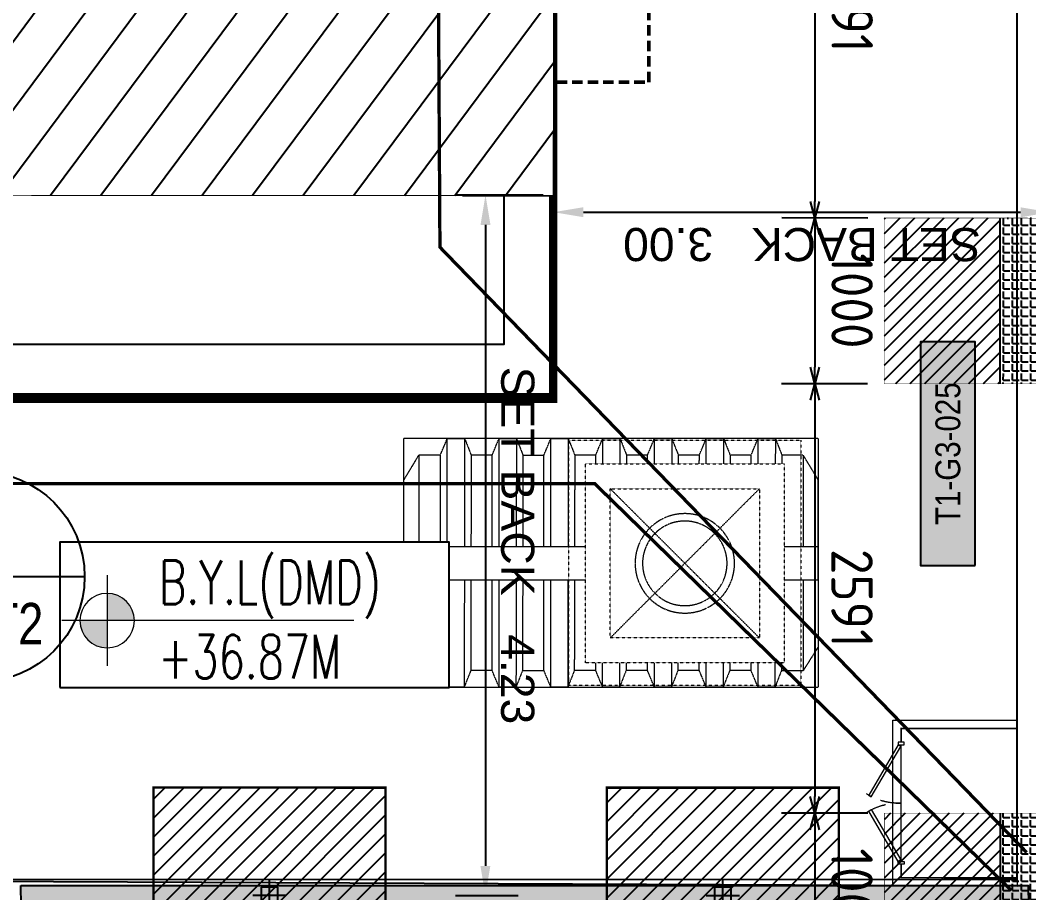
# Model space of a CAD drawing. Header units: centimetres. Extents: x -6122352 to 7132207, y -1694241 to 1947892.
# Drawn here: x 249355 to 255441, y -108475 to -103209 of the extents above; entities that cross this region are included whole.
import ezdxf
from ezdxf.enums import TextEntityAlignment as Align
from ezdxf.xclip import XClip

# ---------------------------------------------------------------- set-up
doc = ezdxf.new("R2010")
doc.units = ezdxf.units.CM
doc.header["$MEASUREMENT"] = 0
doc.header["$XCLIPFRAME"] = 2
doc.header["$PDMODE"] = 66
doc.header["$PDSIZE"] = 100
for name, pattern in [('DASHED2', [0.375, 0.25, -0.125]), ('HIDDEN', [0.375, 0.25, -0.125]), ('LTH-4G-M-XR-GROUND FLOOR PLAN$0$HIDDEN2', [0.1875, 0.125, -0.0625]), ('XR-AR-END-SETTING OUT PLAN$0$23261-XR-AR-SI-GF$0$HIDDEN', [0.375, 0.25, -0.125])]:
    doc.linetypes.add(name, pattern=pattern)
for name, color, linetype in [('00-MI-DIM', 7, 'Continuous'), ('23585-XR-AR-BOUNDARY WALLS AND SETBACKS$0$setback', 7, 'XR-AR-END-SETTING OUT PLAN$0$23261-XR-AR-SI-GF$0$HIDDEN'), ('@MI-FOOTINGS', 7, 'Continuous'), ('@MI-REF LAYER', 7, 'Continuous'), ('@MI-TYPE-01', 30, 'Continuous'), ('@MI-TYPE-02', 6, 'Continuous'), ('B_TH_6', 7, 'Continuous'), ('CTECH-Text 2.5mm', 2, 'Continuous'), ('PANEL-TAGS', 7, 'Continuous'), ('VD-WS-TEXT', 8, 'Continuous'), ('VD-WS-WATER TANK', 7, 'Continuous'), ('XR-AR-END-SETTING OUT PLAN$0$23585-XR-AR-END-GROUND FLOOR$0$A-Flor-Strs', 1, 'Continuous'), ('XREF1$0$S-LEVELS', 2, 'Continuous'), ('XREF1$0$TYPICAL NEW PROFILE', 3, 'Continuous')]:
    doc.layers.add(name, color=color, linetype=linetype)
doc.layers.add('08-Compound Wall-2', color=6, linetype='Continuous', lineweight=25, true_color=0xff00ff)
for name, color, linetype, lineweight in [('@ Foundations', 4, 'DASHED2', 50), ('A-ANNO-TEXT', 3, 'Continuous', 25), ('LTH-4G-M-XR-GROUND FLOOR PLAN$0$1717 X Water Tank Location_5B$0$00 Line 2', 6, 'Continuous', 13), ('XR-AR-END-SETTING OUT PLAN$0$23585-XR-AR-END-GROUND FLOOR$0$A-GLAZ-SILL', 8, 'Continuous', 5), ('XR-AR-END-SETTING OUT PLAN$0$23585-XR-AR-END-GROUND FLOOR$0$A-GLAZ-WNDO', 232, 'Continuous', 9), ('XR-AR-END-SETTING OUT PLAN$0$23585-XR-AR-END-GROUND FLOOR$0$A-WALL', 7, 'Continuous', 30), ('XREF1$0$36-TAGLVL', 23, 'Continuous', 9)]:
    doc.layers.add(name, color=color, linetype=linetype, lineweight=lineweight)
doc.layers.add('LTH-4G-M-XR-GROUND FLOOR PLAN$0$PDF_Geometry', color=7, linetype='Continuous', true_color=0xcccccc)
doc.styles.add('Arial Narrow', font='ARIALN.TTF', dxfattribs={"width": 0.95, "height": 500})
doc.styles.add('DIMTEXT', font='romans.shx', dxfattribs={"width": 0.8})
doc.styles.add('PANELTAG_STYLE', font='arial.ttf')
doc.styles.add('Schueco-BEMSTIL', font='isocpeur.ttf', dxfattribs={"width": 0.9})
doc.styles.get("Standard").update_dxf_attribs({"font": 'arial.ttf'})
doc.styles.add('XREF1$0$DLT_TEXT', font='romans.shx', dxfattribs={"width": 0.7})
doc.dimstyles.new('DIM-25', dxfattribs={"dimscale": 25, "dimtxt": 2.5, "dimasz": 2.5, "dimexe": 1.25, "dimexo": 0.625, "dimgap": 1, "dimtad": 1, "dimdec": 0, "dimdsep": 46, "dimtxsty": 'DIMTEXT', "dimblk": 'AROW', "dimcen": 2.5, "dimse1": 1, "dimse2": 1, "dimclrd": 1, "dimclre": 1, "dimclrt": 2, "dimadec": 0, "dimazin": 0, "dimtfac": 1, "dimtdec": 0, "dimtmove": 0, "dimatfit": 3, "dimfxl": 1, "dimarcsym": 0})
doc.dimstyles.new('MI- JWC-TXT-2.5 MM', dxfattribs={"dimscale": 1.5, "dimtxt": 2.5, "dimasz": 1, "dimexe": 2, "dimexo": 1, "dimgap": 1, "dimtad": 1, "dimdec": 0, "dimdsep": 46, "dimtxsty": 'Schueco-BEMSTIL', "dimblk": 'OPEN30', "dimcen": 0, "dimdle": 2, "dimclrd": 140, "dimclre": 8, "dimclrt": 40, "dimadec": 0, "dimazin": 2, "dimtfac": 1, "dimtdec": 0, "dimtix": 1, "dimtmove": 2, "dimatfit": 3, "dimldrblk": 'OPEN', "dimfxl": 2, "dimlwd": -1, "dimlwe": -1, "dimarcsym": 0})
doc.dimstyles.get("Standard").update_dxf_attribs({"dimtxt": 5, "dimasz": 0.5, "dimexe": 0.18, "dimexo": 0.0625, "dimgap": 0.09, "dimtad": 0, "dimtih": 1, "dimtoh": 1, "dimdec": 0, "dimzin": 0, "dimdsep": 46, "dimtxsty": 'Standard', "dimcen": 0.09, "dimadec": 0, "dimazin": 0, "dimtfac": 1, "dimtdec": 0, "dimtofl": 0, "dimtmove": 0, "dimatfit": 3, "dimfxl": 1, "dimtolj": 1, "dimtzin": 0, "dimarcsym": 0})

# ---------------------------------------------------------------- blocks, each defined once
blk = doc.blocks.new('23585-XR-AR-BOUNDARY WALLS AND SETBACKS')
at = {"layer": '08-Compound Wall-2'}
blk.add_lwpolyline([(496590.0186582093, 2768988.284828479), (496607.6401258906, 2768972.138787266), (496613.7539693442, 2768978.811455831), (496617.8073715794, 2768983.235058272), (496621.8607700586, 2768987.658856611), (496625.9143717182, 2768992.082658424), (496629.9677715798, 2768996.506258272), (496634.0211700581, 2769000.930056612), (496638.0745700577, 2769005.353856611), (496644.1196554032, 2769011.951394015), (496626.4977833913, 2769028.096843217)], dxfattribs=at)
at = {"layer": '23585-XR-AR-BOUNDARY WALLS AND SETBACKS$0$setback', "ltscale": 40, "const_width": 0.05}
blk.add_lwpolyline([(496625.7121300897, 2769025.019131922), (496621.5590258625, 2769020.486725447), (496617.5056491076, 2769016.062950816), (496613.4522491083, 2769011.639150815), (496609.3988491075, 2769007.215350816), (496605.3454491081, 2769002.791550815), (496601.2920491073, 2768998.367750816), (496597.238851193, 2768993.944153091), (496593.0837953825, 2768989.409605141), (496607.4610767625, 2768976.236118012), (496611.6157803537, 2768980.77057498), (496615.6692474207, 2768985.194248177), (496619.7226017814, 2768989.617998366), (496623.7762515889, 2768994.041852726), (496627.8296474217, 2768998.465448176), (496631.8830017802, 2769002.889198367), (496635.9364017802, 2769007.312998367), (496640.0898518692, 2769011.846026562), (496625.7121300897, 2769025.019131922)], dxfattribs=at)
blk = doc.blocks.new('A$C9d9485f6')
at = {"layer": 'A-ANNO-TEXT', "rotation": 312.4881850805905}
blk.add_blockref('23585-XR-AR-BOUNDARY WALLS AND SETBACKS', (-2377088.534775567, -1504219.252137818), dxfattribs=at)
blk = doc.blocks.new('XR-AR-END-SETTING OUT PLAN')
at = {"layer": 'XR-AR-END-SETTING OUT PLAN$0$23585-XR-AR-END-GROUND FLOOR$0$A-Flor-Strs', "color": 8}
for points in [[(3000.084657981992, 19773.27214288712), (3000.084658399224, 20973.27214384079), (9090.020709103266, 20973.16710468142)], [(3300.084657981992, 19773.27214288712), (3300.084658041596, 20673.27217292786), (9090.0155365165, 20673.27206735766)]]:
    blk.add_lwpolyline(points, dxfattribs=at)
at = {"layer": 'XR-AR-END-SETTING OUT PLAN$0$23585-XR-AR-END-GROUND FLOOR$0$A-GLAZ-SILL', "color": 252}
blk.add_line((3550.084660366178, 19523.35189294815), (8750.084660485387, 19523.35189342499), dxfattribs=at)
at = {"layer": 'XR-AR-END-SETTING OUT PLAN$0$23585-XR-AR-END-GROUND FLOOR$0$A-GLAZ-WNDO', "color": 252}
for p, q in [((6150.084660366178, 19773.35189342499), (3550.084660425782, 19773.35189294815)), ((3550.084660425782, 19773.35189294815), (3550.084660366178, 19523.35189294815)), ((3600.084660425782, 19623.35189294815), (3600.084660544991, 19773.35189342499)), ((4840.084660425782, 19773.35189342499), (4840.084660485387, 19623.35189294815)), ((4890.084660187364, 19623.35189294815), (4890.084660366178, 19773.35189294815)), ((6150.084660366178, 19773.35189342499), (8750.084660246968, 19773.35189294815)), ((3550.084660425782, 19623.35189294815), (6150.084660485387, 19623.35189294815)), ((8750.084660127759, 19623.35189294815), (6150.084660485387, 19623.35189294815))]:
    blk.add_line(p, q, dxfattribs=at)
blk.add_lwpolyline([(4840.084660485387, 19723.35189342499), (3600.084660425782, 19723.35189437866)], dxfattribs=at)
for points in [[(4780.084660246968, 19563.35189342499), (4860.084660425782, 19563.35189437866), (4860.084660246968, 19613.35189247131), (4780.084660425782, 19613.35189294815)], [(6070.084660306573, 19563.35189294815), (4860.084660425782, 19563.35189437866), (4860.084660246968, 19613.35189247131), (6070.084659948945, 19613.35189294815)], [(6150.084660425782, 19563.35189294815), (6070.084660306573, 19563.35189294815), (6070.084659948945, 19613.35189294815), (6150.084660485387, 19613.35189342499)], [(6150.084660425782, 19563.35189294815), (6230.084660366178, 19563.35189390182), (6230.084660485387, 19613.35189342499), (6150.084660485387, 19613.35189342499)]]:
    blk.add_lwpolyline(points, close=True, dxfattribs=at)
at = {"layer": 'XR-AR-END-SETTING OUT PLAN$0$23585-XR-AR-END-GROUND FLOOR$0$A-WALL', "color": 8}
blk.add_lwpolyline([(3550.084660723805, 19773.27214288712), (3550.084660485387, 19523.2703499794), (3250.082569018006, 19523.2703499794), (3250.293485656381, 17540.34097003937), (3000.294974222779, 17540.34096956253), (3000.084657981992, 19773.27214288712)], close=True, dxfattribs=at)
blk = doc.blocks.new('END UNIT')
at = {"xscale": 0.001, "yscale": 0.001, "zscale": 0.001}
blk.add_blockref('XR-AR-END-SETTING OUT PLAN', (-9.150201729830158, 0), dxfattribs=at)
blk = doc.blocks.new('TH_6')
blk.add_blockref('END UNIT', (495802.3053798428, 2769163.996563952))
blk = doc.blocks.new('A$Ce2a03a74')
at = {"layer": 'B_TH_6', "xscale": 999.9914829579993, "yscale": 999.9914829579993, "zscale": 999.9914829579993}
blk.add_blockref('TH_6', (-495790404.5228079, -2769140733.343811), dxfattribs=at)
blk = doc.blocks.new('23585-XR-AR-MALDIVE-2$0$TH_6')
at = {"ltscale": 10, "xscale": 0.00100002623446598, "yscale": 0.00100002623446598, "zscale": 0.00100002623446598}
blk.add_blockref('A$Ce2a03a74', (495794.6272259735, 2769164.318430193), dxfattribs=at)
at = {"layer": '@ Foundations', "linetype": 'DASHED2', "ltscale": 0.25}
blk.add_lwpolyline([(495795.5803812214, 2769181.186754167), (495796.9803812215, 2769181.186754167), (495796.9803812215, 2769183.086754167), (495795.5803812214, 2769183.086754167)], close=True, dxfattribs=at)
blk = doc.blocks.new('AROW')
at = {"color": 1, "ltscale": 100}
for p, q in [((0, 0), (-3, 0)), ((-1.455191522836685e-11, -1), (-1.455191522836685e-11, 1))]:
    blk.add_line(p, q, dxfattribs=at)
blk.add_solid([(-1.279999999998836, 0.2133333333331393), (-1.279999999998836, -0.2133333333331393), (0, 0)], dxfattribs=at)
blk = doc.blocks.new('*D426')
at = {"layer": 'CTECH-Text 2.5mm', "color": 8, "lineweight": -2, "ltscale": 10, "transparency": 16777216}
blk.add_line((0.1000000000465661, -0.1673677310562148), (0.8999999999534338, -0.1673677310562148), dxfattribs=at)
at = {"layer": 'Defpoints', "color": 0, "ltscale": 10, "transparency": 16777216}
for p in [(0.05000000004656613, 2.504093572497368e-07), (0.9499999999534339, 4.757888382067517e-06), (0.9499999999534339, -0.1673677310562148)]:
    blk.add_point(p, dxfattribs=at)
at = {"layer": 'CTECH-Text 2.5mm', "color": 8, "lineweight": -2, "ltscale": 10, "transparency": 16777216, "xscale": 0.05, "yscale": 0.05, "zscale": 0.05, "rotation": 180}
blk.add_blockref('AROW', (0.05000000004656612, -0.1673677310562148), dxfattribs=at)
at = {"layer": 'CTECH-Text 2.5mm', "color": 8, "lineweight": -2, "ltscale": 10, "transparency": 16777216, "xscale": 0.05, "yscale": 0.05, "zscale": 0.05}
blk.add_blockref('AROW', (0.9499999999534339, -0.1673677310562148), dxfattribs=at)
at = {"layer": 'CTECH-Text 2.5mm', "color": 8, "ltscale": 10, "transparency": 16777216, "insert": (0.5, -0.1123677310562148), "char_height": 0.09, "attachment_point": 5, "style": 'DIMTEXT'}
blk.add_mtext('900', dxfattribs=at)
blk = doc.blocks.new('*D425')
at = {"layer": 'CTECH-Text 2.5mm', "color": 8, "lineweight": -2, "ltscale": 10, "transparency": 16777216}
blk.add_line((0.8453000504635987, -0.6499952435726302), (0.8453000504635986, -0.04999524211161797), dxfattribs=at)
at = {"layer": 'Defpoints', "color": 0, "ltscale": 10, "transparency": 16777216}
for p in [(0.8453000504635986, 4.757888382050682e-06), (0.9499999999534343, 4.757888382067519e-06), (0.9500035058008511, -0.6999952435726302)]:
    blk.add_point(p, dxfattribs=at)
at = {"layer": 'CTECH-Text 2.5mm', "color": 8, "lineweight": -2, "ltscale": 10, "transparency": 16777216, "xscale": 0.05, "yscale": 0.05, "zscale": 0.05}
for p, rotation in [((0.8453000504635986, 4.757888382050682e-06), 90), ((0.8453000504635987, -0.6999952435726302), 270)]:
    blk.add_blockref('AROW', p, dxfattribs=dict(at, rotation=rotation))
at = {"layer": 'CTECH-Text 2.5mm', "color": 8, "ltscale": 10, "transparency": 16777216, "insert": (0.7903000504635983, -0.3499952428421242), "char_height": 0.09, "attachment_point": 5, "rotation": 90, "style": 'DIMTEXT'}
blk.add_mtext('700', dxfattribs=at)
blk = doc.blocks.new('WATER TANK-5G')
at = {"layer": 'VD-WS-WATER TANK', "color": 8, "linetype": 'HIDDEN', "lineweight": 0}
for p, q in [((-1250.001134479477, 750), (-1250.001134479477, -750)), ((-1250.001134479477, 750), (1250.001134479473, 750.0000000000073)), ((1250.001134479473, -750), (1250.001134479473, 750.0000000000073)), ((-1250.001134479477, 506.4072882397741), (-1159.487943448941, 649.9912085523538)), ((-1030.317381363468, 650.118273375927), (-1159.487943448941, 649.9912085523538)), ((-1030.33501070099, 650.0762170843009), (-1159.487943448028, 649.9912085537726)), ((-1159.487943448046, 104.2622760417398), (-1159.487943448046, 649.9912085537726)), ((-717.8173813634676, 650.3836400512264), (-846.9879434489412, 650.2565752276532)), ((-534.4881051635202, 650.3415837596003), (-405.3350107009901, 650.3415837596003)), ((-92.8350107009901, 650.2726107480521), (-221.9875152446839, 650.0289267772132)), ((219.6649892990063, 650.341583759604), (90.51189483647977, 650.341583759604)), ((532.1649892990099, 650.341583759604), (403.0118948364761, 650.341583759604)), ((844.6649892990099, 650.2327025967206), (715.5119202089954, 649.9890175606997)), ((1030.317381363468, 650.118273375927), (1159.487943448941, 649.9912085523538)), ((1030.33501070099, 650.0762170843009), (1159.487943448028, 649.9912085537726)), ((1159.487943448046, 104.2622760417398), (1159.487943448046, 649.9912085537726)), ((1250.001134479477, 506.4072882397704), (1159.487943448941, 649.9912085523538)), ((-1250.001134479477, 6.407288239774061), (-1250.001134479477, 506.4072882397741)), ((1250.001134479477, 6.407288239770423), (1250.001134479477, 506.4072882397704)), ((1250.001134479477, 6.407288239770423), (1250.001134479477, 506.4072882397704)), ((-1250.001134479477, 104.2622760417398), (-1250.001134479477, -97.85498780196576)), ((1250.001134479477, 104.2622760417398), (1250.001134479477, -97.85498780196576)), ((-1250.001134479477, 0), (-1250.001134479477, -500)), ((1250.001134479477, 0), (1250.001134479477, -500)), ((1250.001134479477, 0), (1250.001134479477, -500)), ((-1159.487943448941, -649.9666942819531), (-1159.487943448941, -97.85498780196576)), ((1159.487943448941, -649.4147271805778), (1159.487943448941, -97.85498780196576)), ((-1250.001134479477, -500), (-1159.487943448941, -649.9666942819531)), ((1250.001134479477, -500), (1159.487943448941, -649.4147271805778)), ((-1030.223625636183, -649.9259563589003), (-1159.487943448941, -649.9666942819531)), ((-717.8350107009901, -649.6186603031856), (-844.7006966823719, -649.7434578247448)), ((-532.1672582579631, -649.658416240407), (-405.3350107009901, -649.658416240407)), ((-92.80631768378589, -649.7273351141848), (-219.6666766012822, -649.9666942819567)), ((219.7076385924483, -649.7608572367899), (92.83288166340208, -649.7608572367899)), ((532.1649892990099, -649.4191101129363), (405.3327417420296, -649.6584162404033)), ((532.309836432134, -650.0063302019917), (532.1649892990099, -650.0066034984702)), ((844.6644062974592, -648.9922756636443), (717.8321587404789, -649.2315817911112)), ((1159.487943448941, -649.4147271805778), (1030.332741742033, -649.6584162404033)), ((1250.001134479473, -750), (-1250.001134479477, -750))]:
    blk.add_line(p, q, dxfattribs=at)
at = {"layer": 'VD-WS-WATER TANK', "color": 8, "linetype": 'HIDDEN', "lineweight": 0, "ltscale": 0.2}
for p, q in [((-5.37315663082699, 453.5452278794874), (894.6268433691729, -446.4547721205125)), ((894.626843369173, 453.5452278794874), (-5.373156630826884, -446.4547721205125))]:
    blk.add_line(p, q, dxfattribs=at)
at = {"layer": 'VD-WS-WATER TANK', "color": 8, "linetype": 'HIDDEN', "lineweight": 0}
for points in [[(-885.4456683969838, 104.2622760417325), (-886.4425025576202, 750.0000000000036), (-988.5597664013294, 750.0000000000036), (-1030.33501070099, 650.3415837596003), (-1030.33501070099, 104.2622760417325)], [(-988.5597664013294, 750.0000000000036), (-988.5597664013294, 104.2622760417325)], [(-846.0192791284171, 104.2622760417325), (-846.9881051635202, 650.3415837596003), (-886.4425025576202, 750.0000000000036)], [(-572.9456683969838, 104.2622760417362), (-573.9425025576202, 750.0000000000036), (-676.0597664013294, 750.0000000000036), (-717.8350107009901, 650.3415837596003), (-717.8350107009901, 104.2622760417362)], [(-676.0597664013294, 750.0000000000036), (-676.0597664013294, 104.2622760417362)], [(-533.5192791284171, 104.2622760417362), (-534.4881051635202, 650.3415837596003), (-573.9425025576202, 750.0000000000036)], [(-260.4456683969838, 104.2622760417362), (-261.4425025576202, 750.0000000000036), (-363.5597664013294, 750.0000000000036), (-405.3350107009901, 650.3415837596003), (-405.3350107009901, 104.2622760417362)], [(-363.5597664013294, 750.0000000000036), (-363.5597664013294, 104.2622760417362)], [(-221.0192791284171, 104.2622760417362), (-221.9881051635202, 650.3415837596003), (-261.4425025576202, 750.0000000000036)], [(51.26144853215979, 603.5452278794874), (51.05749744237983, 750.0000000000073), (-51.0597664013294, 750.0000000000073), (-92.8350107009901, 650.341583759604), (-92.8350107009901, 603.5452278794874)], [(-51.0597664013294, 750.0000000000073), (-51.0597664013294, 603.5452278794874)], [(90.57860255815893, 603.5452278794874), (90.51189483647977, 650.341583759604), (51.05749744237983, 750.0000000000073)], [(363.7614485321561, 603.5452278794874), (363.5574974423762, 750.0000000000073), (261.440233598667, 750.0000000000073), (219.6649892990063, 650.341583759604), (219.6649892990063, 603.5452278794874)], [(261.440233598667, 750.0000000000073), (261.440233598667, 603.5452278794874)], [(403.0786025581553, 603.5452278794874), (403.0118948364761, 650.341583759604), (363.5574974423762, 750.0000000000073)], [(676.2621950155126, 603.5452278794874), (676.0574974423798, 750.0000000000073), (573.9402335986706, 750.0000000000073), (532.1649892990099, 650.341583759604), (532.1649892990099, 603.5452278794874)], [(573.9402335986706, 750.0000000000073), (573.9402335986706, 603.5452278794874)], [(715.578602558159, 603.5452278794874), (715.5118948364798, 650.341583759604), (676.0574974423798, 750.0000000000073)], [(988.7835816781612, 603.5452278794874), (988.5574974423798, 750.0000000000073), (886.4402335986706, 750.0000000000073), (844.6649892990099, 650.341583759604), (844.6649892990099, 603.5452278794874)], [(886.4402335986706, 750.0000000000073), (886.4402335986706, 603.5452278794874)], [(1028.094918542531, 603.5452278794874), (1028.01189483648, 650.341583759604), (988.5574974423798, 750.0000000000073)], [(-155.373156630827, 104.2622760417398), (-1250.001134479477, 104.2622760417398), (-1250.001134479477, -97.85498780196576), (-155.373156630827, -97.85498780196576)], [(1044.626843369173, -97.85498780196576), (1250.001134479473, -97.85498780196576), (1250.001134479473, 104.2622760417398), (1044.626843369173, 104.2622760417398)], [(-1030.33501070099, -97.85498780197304), (-1030.33501070099, -649.658416240407), (-988.5597664013294, -750.0000000000036), (-884.1216556521795, -750.0000000000036), (-844.6672582579631, -649.658416240407), (-845.6347846805875, -97.85498780197304)], [(-988.5597664013294, -97.85498780197304), (-988.5597664013294, -750.0000000000036)], [(-884.1216556521795, -750.0000000000036), (-885.1173801805053, -97.85498780197304)], [(-717.8350107009901, -97.8549878019694), (-717.8350107009901, -649.658416240407), (-676.0597664013294, -750.0000000000036), (-571.6216556521795, -750.0000000000036), (-532.1672582579631, -649.658416240407), (-533.1347846805875, -97.8549878019694)], [(-676.0597664013294, -97.8549878019694), (-676.0597664013294, -750.0000000000036)], [(-571.6216556521795, -750.0000000000036), (-572.6173801805053, -97.8549878019694)], [(-405.3350107009901, -97.8549878019694), (-405.3350107009901, -649.658416240407), (-363.5597664013294, -750.0000000000036), (-259.1216556521795, -750.0000000000036), (-219.6672582579631, -649.658416240407), (-220.6347846805875, -97.8549878019694)], [(-363.5597664013294, -97.8549878019694), (-363.5597664013294, -750.0000000000036)], [(-259.1216556521795, -750.0000000000036), (-260.1173801805053, -97.8549878019694)], [(-92.8350107009901, -596.4547721205126), (-92.8350107009901, -649.6584162404033), (-51.0597664013294, -750), (53.37834434781689, -750), (92.83274174203325, -649.6584162404033), (92.76007233241864, -596.4547721205126)], [(-51.0597664013294, -596.4547721205126), (-51.0597664013294, -750)], [(53.37834434781689, -750), (53.17005371042653, -596.4547721205126)], [(219.6649892990063, -596.4547721205126), (219.6649892990063, -649.6584162404033), (261.440233598667, -750), (365.8783443478133, -750), (405.3327417420296, -649.6584162404033), (405.260072332415, -596.4547721205126)], [(261.440233598667, -596.4547721205126), (261.440233598667, -750)], [(365.8783443478133, -750), (365.6700537104251, -596.4547721205126)], [(532.1649892990099, -596.4547721205126), (532.1649892990099, -649.6584162404033), (573.9402335986706, -750), (678.3783443478205, -750), (717.8327417420369, -649.6584162404033), (717.7600723324223, -596.4547721205126)], [(573.9402335986706, -596.4547721205126), (573.9402335986706, -750)], [(678.3783443478205, -750), (678.1694037942582, -596.4547721205126)], [(844.6649892990063, -596.4547721205126), (844.6649892990063, -649.6584162404033), (886.440233598667, -750), (990.8783443478169, -750), (1030.332741742033, -649.6584162404033), (1030.239455022863, -596.4547721205126)], [(886.440233598667, -596.4547721205126), (886.440233598667, -750)], [(990.8783443478169, -750), (990.6439045426397, -596.4547721205126)]]:
    blk.add_lwpolyline(points, dxfattribs=at)
at = {"layer": 'VD-WS-WATER TANK', "color": 8, "linetype": 'HIDDEN', "lineweight": 0, "ltscale": 0.2}
for points in [[(-255.373156630827, -739.6584162404033), (1144.626843369173, -739.6584162404033), (1144.626843369173, 740.341583759604), (-255.373156630827, 740.341583759604)], [(-155.373156630827, -596.4547721205126), (1044.626843369173, -596.4547721205126), (1044.626843369173, 603.5452278794874), (-155.373156630827, 603.5452278794874)], [(-5.373156630826998, -446.4547721205126), (894.626843369173, -446.4547721205126), (894.626843369173, 453.5452278794874), (-5.373156630826998, 453.5452278794874)]]:
    blk.add_lwpolyline(points, close=True, dxfattribs=at)
at = {"layer": 'VD-WS-WATER TANK', "color": 8, "linetype": 'HIDDEN', "lineweight": 0}
for radius in [300, 255]:
    blk.add_circle((444.626843369173, 3.545227879487356), radius, dxfattribs=at)
blk = doc.blocks.new('XREF1$0$LVL  ATTR')
at = {"color": 7}
blk.add_wipeout([(-0.33727806633866564, 0.38352486299273547), (1.8973092599409713, 0.38352486299273547), (1.8973092599409713, -0.45047952129880775), (-0.33727806633866564, -0.4504795212988073)], dxfattribs=at)
at = {"layer": 'XREF1$0$36-TAGLVL', "extrusion": (-4.888139810645865e-07, 1.406522031717416e-17, 0.9999999999998805)}
h = blk.add_hatch(color=252, dxfattribs=at)
h.paths.add_polyline_path([(-0.06536514837319736, 0.1562500046566129, 0.4142135623730951), (-0.2216151483731973, 4.656612873077392e-09), (-0.06536514837319736, 4.656612873077392e-09)])
h.paths.add_polyline_path([(0.09088485162680264, 4.656612873077392e-09), (-0.06536514837319736, 4.656612873077392e-09), (-0.06536514837319736, -0.1562499953433871, 0.4142135623730951)])
at = {"layer": 'XREF1$0$36-TAGLVL', "extrusion": (-4.888139810645865e-07, 1.406522031717408e-17, 0.9999999999998805)}
for p, q in [((-0.06536515014719235, -0.2604166821887048), (-0.06536515014719235, 0.2604166511446238)), ((1.351057254982072, -1.396983861923218e-08, 5.262988010916589e-07), (-0.3253053234689158, -1.396983861923218e-08, -1.018362459642307e-07))]:
    blk.add_line(p, q, dxfattribs=at)
blk.add_circle((-0.06536514830387681, -4.494034574497252e-25, 3.195139836529895e-08), 0.15625, dxfattribs=at)
at = {"layer": 'XREF1$0$S-LEVELS', "color": 1}
blk.add_lwpolyline([(-0.3372780663386656, 0.3835248629927364), (1.897309259940972, 0.3835248629927364), (1.897309259940972, -0.4504795212988069), (-0.3372780663386656, -0.4504795212988069)], close=True, dxfattribs=at)
at = {"layer": 'XREF1$0$TYPICAL NEW PROFILE', "color": 3, "style": 'XREF1$0$DLT_TEXT', "width": 0.7}
for tag, p in [('+0.00M', (0.2413431143818681, 0.067100426539497, -0.0001437184612911057)), ('S.S.L', (0.2413431143818681, -0.3452672204089993, -0.0001437184612911057))]:
    blk.add_attdef(tag, p, '', height=0.2500000000000001, dxfattribs=at)
blk = doc.blocks.new('*D435')
at = {"color": 0, "lineweight": -2, "transparency": 16777216}
for p, q in [((494319.7692166515, 2767879.905226203), (494319.7692166515, 2767880.550682194)), ((494322.7671193441, 2767879.889094494), (494322.7671193441, 2767880.550682194)), ((494322.5871193442, 2767880.370682194), (494319.9492166515, 2767880.370682194))]:
    blk.add_line(p, q, dxfattribs=at)
at = {"color": 0, "transparency": 16777216}
for points in [[(494319.9492166515, 2767880.400682194), (494319.9492166515, 2767880.340682194), (494319.7692166515, 2767880.370682194)], [(494322.5871193442, 2767880.400682194), (494322.5871193442, 2767880.340682194), (494322.7671193441, 2767880.370682194)]]:
    blk.add_solid(points, dxfattribs=at)
at = {"layer": 'Defpoints', "color": 0, "transparency": 16777216}
for p in [(494319.7692166515, 2767880.370682194), (494319.7692166515, 2767879.842726203), (494322.7671193441, 2767879.826594494, -6.023709925233206e-09)]:
    blk.add_point(p, dxfattribs=at)
at = {"color": 0, "transparency": 16777216, "insert": (494321.2681679978, 2767880.564161048), "char_height": 0.2, "attachment_point": 5}
blk.add_mtext('\\A1;SET BACK   3.00', dxfattribs=at)
blk = doc.blocks.new('*D436')
at = {"color": 0, "lineweight": -2, "transparency": 16777216}
for p, q in [((494322.9794945859, 2767884.495923872), (494323.3575331924, 2767884.495923872)), ((494323.1775331924, 2767880.447697049), (494323.1775331924, 2767884.315923872)), ((494322.8295371756, 2767880.267697049), (494323.3575331924, 2767880.267697049))]:
    blk.add_line(p, q, dxfattribs=at)
at = {"color": 0, "transparency": 16777216}
for points in [[(494323.1475331924, 2767884.315923872), (494323.2075331924, 2767884.315923872), (494323.1775331924, 2767884.495923872)], [(494323.1475331924, 2767880.447697049), (494323.2075331924, 2767880.447697049), (494323.1775331924, 2767880.267697049)]]:
    blk.add_solid(points, dxfattribs=at)
at = {"layer": 'Defpoints', "color": 0, "transparency": 16777216}
for p in [(494322.9169945859, 2767884.495923872), (494323.1775331924, 2767884.495923872), (494322.7670371756, 2767880.267697049)]:
    blk.add_point(p, dxfattribs=at)
at = {"color": 0, "transparency": 16777216, "insert": (494322.9840543391, 2767882.38181046), "char_height": 0.2, "attachment_point": 5, "rotation": 90}
blk.add_mtext('\\A1;SET BACK   4.23', dxfattribs=at)
blk = doc.blocks.new('T1-FOOTING')
at = {"transparency": 33554679}
h = blk.add_hatch(dxfattribs=at)
h.set_pattern_fill('ANGLE', color=256, scale=500)
h.set_pattern_definition([(0, (0, 0), (0, 137.5), [100, -37.5]), (90, (0, 0), (-137.5, 8.419446744138054e-15), [100, -37.5])])
h.paths.add_polyline_path([(-500, -300.0000000000218), (499.9999999999964, -300.0000000000218), (499.9999999999964, -1.818989403545856e-11), (-500, -1.818989403545856e-11)])
h.paths.add_polyline_path([(-499.75, -299.7500000000218), (499.7499999999964, -299.7500000000218), (499.7499999999964, -0.2500000000181899), (-499.75, -0.2500000000181899)], flags=16)
h = blk.add_hatch(dxfattribs=at)
h.set_pattern_fill('ANGLE', color=8, scale=200)
h.set_pattern_definition([(0, (0, 0), (0, 55.00000000000001), [40, -15]), (90, (0, 0), (-55.00000000000001, 3.367778697655222e-15), [40, -15])])
h.paths.add_polyline_path([(500.0000000000025, -300.0000000000218), (500.0000000000035, -1.818989403545856e-11), (-500, -1.816147232602816e-11), (-499.9999999999989, -300.0000000000291)])
h = blk.add_hatch(dxfattribs=at)
h.set_pattern_fill('ANSI31', color=8, scale=500)
h.set_pattern_definition([(45, (0, 0), (-44.19417382415922, 44.19417382415922), [])])
h.paths.add_polyline_path([(500, -1000.000000000015), (500.0000000000025, -300.0000000000218), (-499.9999999999989, -300.000000000029), (-499.9999999999964, -1000.000000000011)])
at = {"layer": '@MI-TYPE-01', "color": 240, "linetype": 'DASHED2', "true_color": 0xed1f24}
blk.add_line((-500.0000000000073, -300.0000000000291), (499.9999999999964, -300.0000000000218), dxfattribs=at)
at = {"layer": '@MI-TYPE-01', "color": 240, "true_color": 0xed1f24, "const_width": 2.5}
blk.add_lwpolyline([(-500, -1.818989403545856e-11), (500.0000000000036, -1.818989403545856e-11), (500, -1000.000000000015), (-499.9999999999964, -1000.000000000011)], close=True, dxfattribs=at)
blk = doc.blocks.new('_Open30')
at = {"color": 0, "linetype": 'ByBlock', "lineweight": -2}
for p, q in [((-1, 0.26794919), (0, 0)), ((0, 0), (-1, -0.26794919)), ((0, 0), (-1, 0))]:
    blk.add_line(p, q, dxfattribs=at)
blk = doc.blocks.new('*D1414')
at = {"layer": '@MI-TYPE-02', "color": 8, "transparency": 16777216}
for p, q in [((-1105.288516619485, 30682.7133894755), (-1624.15334406013, 30682.62042322948)), ((-1104.824068595652, 28091.58937047909), (-1623.689086202822, 28091.496404199))]:
    blk.add_line(p, q, dxfattribs=at)
at = {"layer": '@MI-TYPE-02', "color": 140, "transparency": 16777216}
blk.add_line((-1424.135430032694, 30582.65625931004), (-1423.707006650807, 28191.53223706928), dxfattribs=at)
at = {"layer": 'Defpoints', "color": 0, "transparency": 16777216}
for p in [(-1005.288518224622, 30682.73130671321), (-1423.689089413096, 28091.53223867442), (-1004.824070200789, 28091.6072877168)]:
    blk.add_point(p, dxfattribs=at)
at = {"layer": '@MI-TYPE-02', "color": 140, "transparency": 16777216, "xscale": 100, "yscale": 100, "zscale": 100}
for p, rotation in [((-1424.153347270404, 30682.6562577049), 90.01026582106819), ((-1423.689089413096, 28091.53223867442), 270.0102658210682)]:
    blk.add_blockref('_Open30', p, dxfattribs=dict(at, rotation=rotation))
at = {"layer": '@MI-TYPE-02', "color": 40, "transparency": 16777216, "insert": (-1198.921221953305, 29387.13456197452), "char_height": 250, "attachment_point": 5, "rotation": 270.0102658210682, "style": 'Schueco-BEMSTIL'}
blk.add_mtext('2591', dxfattribs=at)
blk = doc.blocks.new('_Open')
at = {"color": 0, "linetype": 'ByBlock', "lineweight": -2}
for p, q in [((-1, 0.1666666666666667), (0, 0)), ((-1, -0.1666666666666667), (0, 0)), ((0, 0), (-1, 0))]:
    blk.add_line(p, q, dxfattribs=at)
blk = doc.blocks.new('*D1415')
at = {"layer": '@MI-TYPE-02', "color": 8, "transparency": 16777216}
for p, q in [((-1104.824068595652, 28091.58937047909), (-1623.689086202822, 28091.496404199)), ((-1104.648728714554, 27091.58938585114), (-1623.509913825721, 27091.49642025772))]:
    blk.add_line(p, q, dxfattribs=at)
at = {"layer": '@MI-TYPE-02', "color": 140, "transparency": 16777216}
blk.add_line((-1423.671172175386, 27991.53224027956), (-1423.527834273705, 27191.53225312801), dxfattribs=at)
at = {"layer": 'Defpoints', "color": 0, "transparency": 16777216}
for p in [(-1004.824070200789, 28091.6072877168), (-1423.509917035995, 27091.53225473314), (-1004.648730319691, 27091.60730308885)]:
    blk.add_point(p, dxfattribs=at)
at = {"layer": '@MI-TYPE-02', "color": 140, "transparency": 16777216, "xscale": 100, "yscale": 100, "zscale": 100}
for p, rotation in [((-1423.689089413096, 28091.53223867442), 90.01026582106819), ((-1423.509917035995, 27091.53225473314), 270.0102658210682)]:
    blk.add_blockref('_Open30', p, dxfattribs=dict(at, rotation=rotation))
at = {"layer": '@MI-TYPE-02', "color": 40, "transparency": 16777216, "insert": (-1198.5995068361, 27591.57256048864), "char_height": 250, "attachment_point": 5, "rotation": 270.0102658210682, "style": 'Schueco-BEMSTIL'}
blk.add_mtext('1000', dxfattribs=at)
blk = doc.blocks.new('*D1416')
at = {"layer": '@MI-TYPE-02', "color": 8, "transparency": 16777216}
for p, q in [((-1104.648728714554, 27091.58938585114), (-1623.50991382572, 27091.49642025772)), ((-1102.874010300261, 24500.37555496967), (-1623.045639834541, 24500.28235458081))]:
    blk.add_line(p, q, dxfattribs=at)
at = {"layer": '@MI-TYPE-02', "color": 140, "transparency": 16777216}
blk.add_line((-1423.491999798284, 26991.53225633828), (-1423.063560282525, 24600.31818745109), dxfattribs=at)
at = {"layer": 'Defpoints', "color": 0, "transparency": 16777216}
for p in [(-1004.648730319691, 27091.60730308885), (-1423.045643044815, 24500.31818905623), (-1002.874011905398, 24500.39347220738)]:
    blk.add_point(p, dxfattribs=at)
at = {"layer": '@MI-TYPE-02', "color": 140, "transparency": 16777216, "xscale": 100, "yscale": 100, "zscale": 100}
for p, rotation in [((-1423.509917035994, 27091.53225473314), 90.01026582106819), ((-1423.045643044815, 24500.31818905623), 270.0102658210682)]:
    blk.add_blockref('_Open30', p, dxfattribs=dict(at, rotation=rotation))
at = {"layer": '@MI-TYPE-02', "color": 40, "transparency": 16777216, "insert": (-1198.27778365196, 25795.96553567954), "char_height": 250, "attachment_point": 5, "rotation": 270.0102658210682, "style": 'Schueco-BEMSTIL'}
blk.add_mtext('2591', dxfattribs=at)
blk = doc.blocks.new('*D1417')
at = {"layer": '@MI-TYPE-02', "color": 8, "transparency": 16777216}
for p, q in [((-1102.874010300261, 24500.37555496967), (-1623.04563983454, 24500.28235458081)), ((-1102.698670419279, 23500.3755703417), (-1622.86646745744, 23500.28237063952))]:
    blk.add_line(p, q, dxfattribs=at)
at = {"layer": '@MI-TYPE-02', "color": 140, "transparency": 16777216}
blk.add_line((-1423.027725807104, 24400.31819066136), (-1422.884387905424, 23600.31820350981), dxfattribs=at)
at = {"layer": 'Defpoints', "color": 0, "transparency": 16777216}
for p in [(-1002.874011905398, 24500.39347220738), (-1422.866470667714, 23500.31820511494), (-1002.698672024416, 23500.39348757941)]:
    blk.add_point(p, dxfattribs=at)
at = {"layer": '@MI-TYPE-02', "color": 140, "transparency": 16777216, "xscale": 100, "yscale": 100, "zscale": 100}
for p, rotation in [((-1423.045643044814, 24500.31818905623), 90.01026582106819), ((-1422.866470667714, 23500.31820511494), 270.0102658210682)]:
    blk.add_blockref('_Open30', p, dxfattribs=dict(at, rotation=rotation))
at = {"layer": '@MI-TYPE-02', "color": 40, "transparency": 16777216, "insert": (-1197.956060467819, 24000.35851087044), "char_height": 250, "attachment_point": 5, "rotation": 270.0102658210682, "style": 'Schueco-BEMSTIL'}
blk.add_mtext('1000', dxfattribs=at)
blk = doc.blocks.new('T2-FOOTING PLAN')
at = {"layer": '@MI-FOOTINGS', "transparency": 33554679}
h = blk.add_hatch(dxfattribs=at)
h.set_pattern_fill('ANSI31', color=8, scale=650)
h.set_pattern_definition([(45, (0, 0), (-57.45242597140699, 57.45242597140699), [])])
h.paths.add_polyline_path([(-700, 650), (700, 650), (700, -650), (-700, -650)])
at = {"layer": '@MI-FOOTINGS', "color": 160, "true_color": 0x3340f0, "const_width": 15}
blk.add_lwpolyline([(-700, 650), (700, 650), (700, -650), (-700, -650)], close=True, dxfattribs=at)
at = {"layer": '@MI-FOOTINGS', "color": 30}
blk.add_point((0, 0), dxfattribs=at)
blk = doc.blocks.new('*U2657')
at = {"layer": '@MI-TYPE-02'}
h = blk.add_hatch(color=256, dxfattribs=at)
h.dxf.hatch_style = 1
h.paths.add_polyline_path([(-6078.158566976199, 59.41009820616455), (-0.2131455432972871, 59.99962140695425), (0.2131455432972871, -59.99962140695425), (-6077.732275889604, -60.58914460774395)])
blk.add_lwpolyline([(-6078.158566976199, 59.41009820616455), (-0.2131455432972871, 59.99962140695425), (0.2131455432972871, -59.99962140695425), (-6077.732275889604, -60.58914460774395)], close=True, dxfattribs=at)
at = {"layer": '@MI-FOOTINGS', "rotation": 359.9898439714545}
for p in [(-4578.481358423247, 1.213842103257775), (-1843.481405552884, 0.6820736949739512)]:
    blk.add_blockref('T2-FOOTING PLAN', p, dxfattribs=at)
blk = doc.blocks.new('*U1871')
h = blk.add_hatch(color=94)
edge = h.paths.add_edge_path()
edge.add_line((-5.853590386044781e-15, -6.350000000000011), (-3.839567134987508e-15, -8.98025612106916))
edge.add_line((-3.839567134987508e-15, -8.98025612106916), (-8.98025612106916, -1.4210854715202e-14))
edge.add_line((-8.98025612106916, -1.364422505680946e-14), (-1.243449787580175e-14, 8.980256121069147))
edge.add_line((-1.308023176029987e-14, 8.980256121069147), (-6.554262137165959e-15, 6.349999999999988))
edge.add_arc((-2.326472348102011e-15, -1.154631945610163e-14), 6.35, 90.00000000000004, 269.9999999999999)
at = {"color": 94}
blk.add_line((-6.35, -5.639932965095795e-15), (6.35, -1.127986593019159e-14), dxfattribs=at)
for points in [[(-5.853590386044781e-15, -6.350000000000011), (-3.839567134987508e-15, -8.98025612106916), (-8.98025612106916, -1.364422505680946e-14), (-1.308023176029987e-14, 8.980256121069147), (-6.554262137165959e-15, 6.349999999999988, 0.9999999999999994)], [(-4.490128060534579, 4.490128060534578, 0.4142135623730951), (-4.490128060534578, -4.49012806053458), (-8.98025612106916, -1.236372533598709e-15), (-4.490128060534585, 4.490128060534578)]]:
    blk.add_lwpolyline(points, format="xyb", close=True)
blk.add_circle((-1.409983241273949e-15, -5.639932965095795e-15), 6.35, dxfattribs=at)
at = {"style": 'Arial Narrow', "width": 0.95, "flags": 8}
blk.add_attdef('VIEWNUMBER', text='', height=2.5, dxfattribs=at).set_placement((-1.409983241273949e-15, -5.639932965095795e-15), align=Align.BOTTOM_CENTER)
blk.add_attdef('SHEETNUMBER', text='', height=2.5, dxfattribs=at).set_placement((-1.409983241273949e-15, -1.587500000000005), align=Align.TOP_CENTER)
blk = doc.blocks.new('M3 REF WITH TABLES')
at = {"color": 1}
for points, const_width in [([(169.2289644776611, 184.6094766515307), (169.4044191108551, 179.5361327165738), (179.167426383181, 170.5665856567211), (178.9173419086728, 170.289808339905), (179.167426383181, 170.5665856567211), (181.5521678143414, 168.4076994340867), (186.6373185083503, 168.5514786760323)], 0.01999999999999999), ([(186.7429169366951, 168.3283613966778), (183.2349088332849, 168.1327095185407), (160.0442689049523, 142.8239273265935), (158.0518294895883, 144.6519943843596), (160.0442689049523, 142.8239273265935), (150.4209960686858, 132.3217024235055), (150.3091732523171, 128.5521668423899)], 0.02)]:
    blk.add_lwpolyline(points, dxfattribs=dict(at, const_width=const_width))
blk = doc.blocks.new('PANELTAG')
at = {"layer": 'PANEL-TAGS', "color": 1}
blk.add_lwpolyline([(-13.49999999999989, -3.300000000000182), (13.50000000000011, -3.300000000000182), (13.50000000000011, 3.299999999999727), (-13.49999999999989, 3.299999999999727)], close=True, dxfattribs=at)
at = {"layer": 'PANEL-TAGS', "color": 40, "true_color": 0xffd700}
blk.add_solid([(-13.49999999999989, -3.300000000000182), (13.50000000000011, -3.300000000000182), (-13.49999999999989, 3.299999999999727), (13.50000000000011, 3.299999999999727)], dxfattribs=at)
at = {"layer": 'PANEL-TAGS', "color": 5, "style": 'PANELTAG_STYLE', "width": 0.85}
blk.add_attdef('TAGNO', text='', height=3, dxfattribs=at).set_placement((1.13686837721616e-13, -4.547473508864641e-13), align=Align.MIDDLE)
blk = doc.blocks.new('A$C105233b1')
at = {"layer": 'LTH-4G-M-XR-GROUND FLOOR PLAN$0$1717 X Water Tank Location_5B$0$00 Line 2', "color": 8, "linetype": 'Continuous'}
blk.add_lwpolyline([(0.8683480295585468, -0.6999956521904096, 0.009999999999999998, 0.009999999999999998, 0), (0.9500035058008507, -0.69999524357263, 0.009999999999999998, 0.009999999999999998, 0), (0.9499999999534339, 4.757894203066826e-06, 0.009999999999999998, 0.009999999999999998, 0), (0.05000000004656613, 2.504093572497368e-07, 0.009999999999999998, 0.009999999999999998, 0), (0.05000350577756763, -0.6999997495440766, 0.009999999999999998, 0.009999999999999998, 0), (0.1308480319567025, -0.6999993450008333, 0, 0, 0)], format="xyseb", dxfattribs=at)
at = {"layer": 'LTH-4G-M-XR-GROUND FLOOR PLAN$0$PDF_Geometry', "color": 8, "lineweight": 5}
for points in [[(1.000003756256774, -0.7499949933262542), (1, 5.008303560316563e-06), (0, 0), (3.756256774067879e-06, -0.7499999997671694), (1.000003756256774, -0.7499949933262542)], [(0.1480355319799855, -0.6999992586788721), (0.8511605295352638, -0.6999957382795401)]]:
    blk.add_lwpolyline(points, dxfattribs=at)
for points in [[(0.1480356180109084, -0.7171867598081008), (0.1480354380328208, -0.6812492597964592), (0.1308479380095378, -0.6812493458855897), (0.1308481179876253, -0.7171868458972313)], [(0.4512238400056958, -0.8951855450868607), (0.4605987617978826, -0.8795604981132783), (0.1574105398030952, -0.7015617128345184), (0.1480356180109084, -0.7171867598081008)], [(0.5479741765884683, -0.8951850605080836), (0.5385990983340889, -0.8795601074816659), (0.8417855374282226, -0.7015582852764055), (0.8511606156826019, -0.7171832383610308)], [(0.8511606156826019, -0.7171832383610308), (0.8511604355880991, -0.6812457383493893), (0.8683479356113821, -0.6812456522602588), (0.8683481155894697, -0.7171831522719003)]]:
    blk.add_lwpolyline(points, close=True, dxfattribs=at)
at = {"layer": 'LTH-4G-M-XR-GROUND FLOOR PLAN$0$PDF_Geometry', "color": 8, "linetype": 'LTH-4G-M-XR-GROUND FLOOR PLAN$0$HIDDEN2', "lineweight": 5}
for centre, start, end in [((0.1480356180109084, -0.7171867598081008), 327.1409788454905, 2.802411848283426), ((0.8511606156826019, -0.7171832383610308), 177.1981623972044, 212.8595974648633)]:
    blk.add_arc(centre, 0.3515773961808322, start, end, dxfattribs=at)
at = {"layer": 'CTECH-Text 2.5mm', "ltscale": 10}
dim = blk.add_linear_dim(base=(0.9499999999534339, -0.1673677310562148), p1=(0.05000000004656613, 2.504093572497368e-07), p2=(0.9499999999534339, 4.757888382067517e-06), dimstyle='DIM-25', override={"dimscale": 1, "dimtxt": 0.09, "dimasz": 0.05, "dimgap": 0.01, "dimlfac": 1000, "dimclrd": 8, "dimclre": 8, "dimclrt": 8}, dxfattribs=at)
dim.commit()
dim.dimension.update_dxf_attribs({"geometry": '*D426', "text_midpoint": (0.5, -0.1123677310562148)})
dim = blk.add_linear_dim(base=(0.8453000504635986, 4.757888382050682e-06), p1=(0.9500035058008507, -0.69999524357263), p2=(0.9499999999534339, 4.757888382067517e-06), angle=90, dimstyle='DIM-25', override={"dimscale": 1, "dimtxt": 0.09, "dimasz": 0.05, "dimgap": 0.01, "dimlfac": 1000, "dimclrd": 8, "dimclre": 8, "dimclrt": 8}, dxfattribs=at)
dim.commit()
dim.dimension.update_dxf_attribs({"geometry": '*D425', "text_midpoint": (0.7903000504635983, -0.3499952428421242)})
blk = doc.blocks.new('A$Cd086fac5')
at = {"linetype": 'Continuous', "xscale": -1, "rotation": 90.00056989643807}
blk.add_blockref('A$C105233b1', (0.2001538393087685, 23.94051989284344), dxfattribs=at)
at = {"layer": 'VD-WS-TEXT', "xscale": -0.0009999999999999996, "yscale": 0.0009999999999999994, "zscale": 0.0009999999999999998, "rotation": 359.9999650036472}
blk.add_blockref('WATER TANK-5G', (2.650040586013347, 21.99051890685223), dxfattribs=at)
blk = doc.blocks.new('A$C1c81b485')
dim = blk.add_linear_dim(base=(5.157572665601037, 0.5204195235855877), p1=(4.747076648578513, -3.70780730061233), p2=(4.897034058929421, 0.5204195226542652), angle=90, text='SET BACK   <>', dimstyle='Standard', override={"dimtxt": 0.2, "dimtad": 1, "dimtih": 0, "dimdec": 2, "dimrnd": 0})
dim.commit()
dim.dimension.update_dxf_attribs({"geometry": '*D436', "text_midpoint": (4.964093812275678, -1.593693888280541), "insert": (-494318.0199605268, -2767883.975504349)})
dim = blk.add_linear_dim(base=(1.749256124719977, -3.604822154622525), p1=(4.747158817364834, -4.148909854702652, -6.023709925233206e-09), p2=(1.749256124719977, -4.132778145838529), text='SET BACK   <>', dimstyle='Standard', override={"dimtxt": 0.2, "dimtad": 1, "dimtih": 0, "dimdec": 2})
dim.commit()
dim.dimension.update_dxf_attribs({"geometry": '*D435', "text_midpoint": (3.248207471042406, -3.411343300715089), "insert": (-494318.0199605268, -2767883.975504349)})
blk = doc.blocks.new('T1-PARTITON 2')
at = {"layer": '@MI-FOOTINGS', "color": 240, "true_color": 0xed1f24, "xscale": -1, "rotation": 270.0100462352146}
for p in [(-4.736415632243734, 27591.78263528386), (-2.786357336910442, 24000.56881977443)]:
    blk.add_blockref('T1-FOOTING', p, dxfattribs=at)
at = {"layer": '@MI-TYPE-02'}
for base, p1, p2, picture, middle in [((-1423.689089413096, 28091.53223867442), (-1005.288518224623, 30682.73130671322), (-1004.82407020079, 28091.60728771682), '*D1414', (-1198.921221953305, 29387.13456197452)), ((-1423.509917035995, 27091.53225473314), (-1004.82407020079, 28091.60728771682), (-1004.648730319692, 27091.60730308885), '*D1415', (-1198.5995068361, 27591.57256048864)), ((-1423.045643044815, 24500.31818905623), (-1004.648730319692, 27091.60730308885), (-1002.874011905398, 24500.39347220739), '*D1416', (-1198.27778365196, 25795.96553567954)), ((-1422.866470667714, 23500.31820511494), (-1002.874011905398, 24500.39347220739), (-1002.698672024417, 23500.39348757943), '*D1417', (-1197.956060467819, 24000.35851087044))]:
    dim = blk.add_linear_dim(base=base, p1=p1, p2=p2, angle=90.01026582106819, dimstyle='MI- JWC-TXT-2.5 MM', dxfattribs=at)
    dim.commit()
    dim.dimension.update_dxf_attribs({"geometry": picture, "text_midpoint": middle})

msp = doc.modelspace()

# ---------------------------------------------------------------- block references
at = {"layer": '@MI-REF LAYER', "xscale": 1000, "yscale": 1000, "zscale": 1000}
msp.add_blockref('A$C9d9485f6', (-23958.95045533385, 48155.57226163784), dxfattribs=at)

# ---------------------------------------------------------------- next in the draw order: block references
at = {"layer": '@MI-REF LAYER'}
ref = msp.add_blockref('23585-XR-AR-MALDIVE-2$0$TH_6', (496524268.6545767, 2768994320.830919), dxfattribs=dict(at, xscale=1000, yscale=1000, zscale=1000, rotation=179.990160682611))
XClip(ref).set_block_clipping_path([(495847.39542710176, 2769163.9966276083), (495847.39563282486, 2769187.926646854), (495838.3053825917, 2769187.89655067), (495832.3055219082, 2769187.896685781), (495826.30551932706, 2769187.89668578), (495820.3053769227, 2769187.8968332373), (495814.30551975453, 2769187.8969683493), (495808.3055171734, 2769187.896968348), (495802.30551234074, 2769187.896968346), (495793.35733161494, 2769187.9369333955), (495793.3580750036, 2769163.9970191354)])

# ---------------------------------------------------------------- next in the draw order: block references
at = {"layer": '@MI-REF LAYER', "color": 10, "xscale": 1000, "yscale": 1000, "zscale": 1000, "rotation": 179.9901606820299}
msp.add_blockref('A$Cd086fac5', (255574.2430635312, -84493.15773873437), dxfattribs=at)
at = {"layer": '@MI-TYPE-01', "rotation": 359.977467402098}
msp.add_blockref('T1-PARTITON 2', (255562.3418938189, -132494.7734633891), dxfattribs=at)
at = {"layer": '@MI-TYPE-02', "color": 0}
msp.add_blockref('*U2657', (255437.6839508136, -108491.1120876934), dxfattribs=at)
at = {"layer": 'PANEL-TAGS'}
ref = msp.add_blockref('PANELTAG', (254952.2506681131, -105824.9220529925), dxfattribs=dict(at, xscale=50.00000000000001, yscale=50.00000000000001, zscale=50.00000000000001, rotation=90.00000000000001))
ref.add_attrib('TAGNO', 'T1-G3-025', dxfattribs={"color": 5, "height": 150, "rotation": 90, "style": 'PANELTAG_STYLE', "width": 0.8499999999999999}).set_placement((254952.2506681131, -105824.9220529925), align=Align.MIDDLE_CENTER)

# ---------------------------------------------------------------- next in the draw order: wipeouts: each hides what was drawn before it
at = {"color": 10}
msp.add_wipeout([(252571.64663500263, -104266.17502721732), (252574.04834374416, -89992.65161863879), (204273.0485455182, -89984.37403878986), (204271.86485556158, -104257.89816341558), (210520.58342802094, -104258.96917011886), (210520.83693717216, -103956.93275949376), (246321.72131545804, -103964.468763764), (246321.6697864763, -104265.10527748596), (252572.9458569591, -104266.19283814752)], dxfattribs=at).dxf.layer = '@MI-REF LAYER'

# ---------------------------------------------------------------- next in the draw order: hatches: boundary and pattern name
at = {"layer": '@MI-REF LAYER'}
h = msp.add_hatch(dxfattribs=at)
h.set_pattern_fill('ANSI31', color=256, scale=1999.999998458916, angle=-173.2772265783046)
h.set_pattern_definition([(231.7227734216954, (2377218874.4571, 1504033322.391405), (196.2556630601348, -154.8667640925874), [])])
h.paths.add_polyline_path([(204274.3530295136, -89984.27800821053), (204273.1173007907, -104257.803067239), (210521.8879095342, -104258.8902129964), (210522.1414211899, -103956.8376690091), (246323.0257991449, -103964.3736765072), (246322.9742676067, -104265.0263125887), (252572.9511160579, -104266.0975245901), (252575.3470508363, -89992.55653020798)])

# ---------------------------------------------------------------- next in the draw order: linework, layer by layer
at = {"layer": '@MI-REF LAYER', "color": 1, "const_width": 20}
for points in [[(255511.3704138506, -84548.35692494483), (251888.7174104509, -88104.47675245802), (251868.7559218637, -101362.2551107417), (251495.739131827, -101364.7852974486), (251868.7559218637, -101362.2551107417), (251887.508508698, -104578.9972135936), (255428.245166019, -108231.7515133922)], [(255335.0403955794, -108460.3236446391), (252821.3164557039, -106005.6154206118), (218494.3563081091, -105999.0313163346), (218496.6288478845, -103295.0270953415), (218494.3563081091, -105999.0313163346), (204249.9152684773, -105996.2991519472), (201394.6720994088, -108459.9325023151)]]:
    msp.add_lwpolyline(points, dxfattribs=at)
at = {"layer": '@MI-REF LAYER', "const_width": 5.000000000000002}
msp.add_lwpolyline([(252574.0425669921, -89992.65161748626), (204273.04854563, -89984.37309544587), (204271.8128169072, -104257.8981544743), (210520.58342569, -104258.9853002747), (210520.8369373458, -103956.9327562874), (246321.7213152614, -103964.4687637425), (246321.6697837625, -104265.1213998669), (252571.6466322137, -104266.1926118684)], close=True, dxfattribs=at)

# ---------------------------------------------------------------- next in the draw order: block references
at = {"layer": '@MI-REF LAYER', "color": 7}
ref = msp.add_blockref('XREF1$0$LVL  ATTR', (249948.1730967111, -106832.301234967, 0.1511171693096003), dxfattribs=dict(at, xscale=-1051.480567989675, yscale=1051.480567989676, zscale=1051.480567989675, rotation=179.9890103371504))
ref.add_attrib('S.S.L', 'B.Y.L(DMD)', (250191.2386421389, -106732.1762238148), dxfattribs={"layer": 'XREF1$0$TYPICAL NEW PROFILE', "color": 3, "height": 262.8701419974187, "rotation": 359.9890136389851, "style": 'XREF1$0$DLT_TEXT', "width": 0.7})
ref.add_attrib('+0.00M', '+36.87M ', (250188.9269536338, -107181.510779928), dxfattribs={"layer": 'XREF1$0$TYPICAL NEW PROFILE', "color": 3, "height": 262.8701419974187, "rotation": 359.9890136389851, "style": 'XREF1$0$DLT_TEXT', "width": 0.7})

# ---------------------------------------------------------------- next in the draw order: block references
at = {"layer": '00-MI-DIM'}
ref = msp.add_blockref('*U1871', (249108.7618366314, -106566.9155047414), dxfattribs=dict(at, xscale=100, yscale=100, zscale=100))
ref.add_attrib('VIEWNUMBER', '75', dxfattribs={"layer": '0', "height": 250, "style": 'Arial Narrow', "width": 0.95}).set_placement((249108.7618366314, -106566.9155047414), align=Align.BOTTOM_CENTER)
ref.add_attrib('SHEETNUMBER', 'G3-T2', dxfattribs={"layer": '0', "height": 250, "style": 'Arial Narrow', "width": 0.95}).set_placement((249108.7618366314, -106725.6655047414), align=Align.TOP_CENTER)
at = {"layer": '@MI-REF LAYER', "xscale": 1000, "yscale": 1000, "zscale": 1000, "rotation": 312.4882889992022}
msp.add_blockref('M3 REF WITH TABLES', (5073.57098191743, -84448.84299303715), dxfattribs=at)
at = {"layer": '@MI-REF LAYER', "color": 10, "xscale": 1000, "yscale": 1000, "zscale": 1000, "rotation": 179.9901606833409}
msp.add_blockref('A$C1c81b485', (257319.4225138813, -107973.3551060903), dxfattribs=at)

doc.saveas('drawing.dxf')
